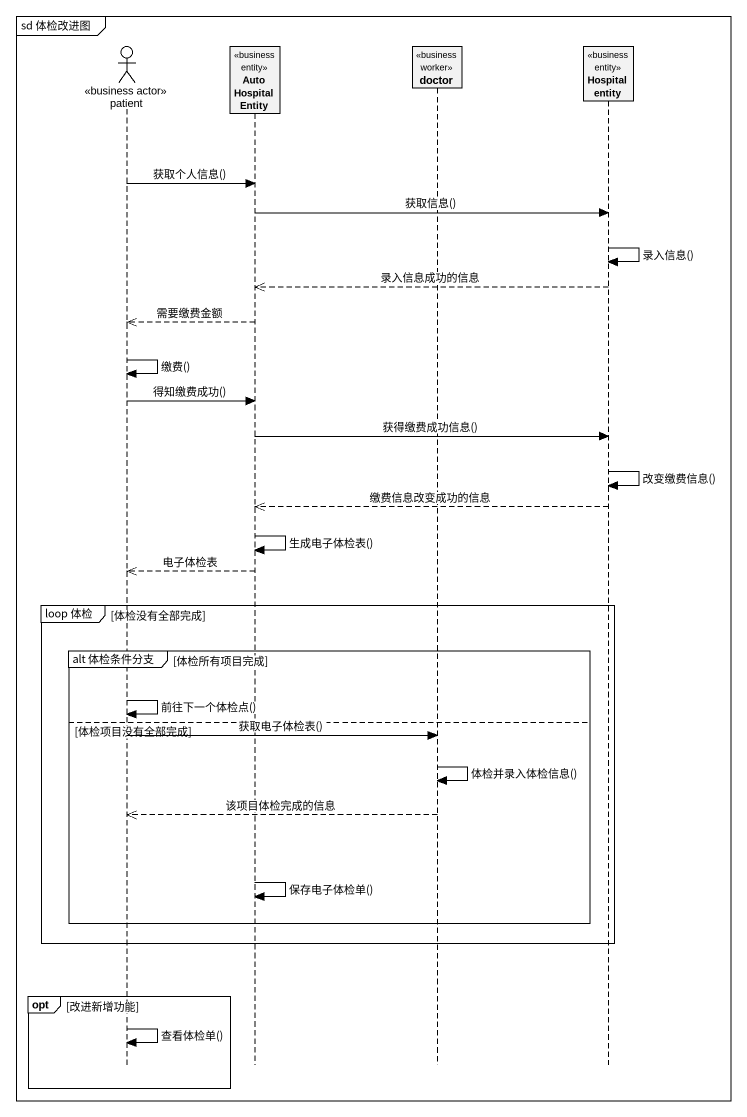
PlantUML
@startuml
mainframe sd 体检改进图
hide footbox
actor patient <<business actor>>
participant "Auto Hospital Entity" as Auto_Hospital_Entity <<business entity>>
participant doctor <<business worker>>
participant "Hospital entity" as Hospital_entity <<business entity>>

patient -> Auto_Hospital_Entity : 获取个人信息()
Auto_Hospital_Entity -> Hospital_entity : 获取信息()
Hospital_entity -> Hospital_entity : 录入信息()
Hospital_entity -->> Auto_Hospital_Entity : 录入信息成功的信息
Auto_Hospital_Entity -->> patient : 需要缴费金额
patient -> patient : 缴费()
patient -> Auto_Hospital_Entity : 得知缴费成功()
Auto_Hospital_Entity -> Hospital_entity : 获得缴费成功信息()
Hospital_entity -> Hospital_entity : 改变缴费信息()
Hospital_entity -->> Auto_Hospital_Entity : 缴费信息改变成功的信息
Auto_Hospital_Entity -> Auto_Hospital_Entity : 生成电子体检表()
Auto_Hospital_Entity -->> patient : 电子体检表
group loop 体检 [体检没有全部完成]
  group alt 体检条件分支 [体检所有项目完成]
    patient -> patient : 前往下一个体检点()
  else 体检项目没有全部完成
    patient -> doctor : 获取电子体检表()
    doctor -> doctor : 体检并录入体检信息()
    doctor -->> patient : 该项目体检完成的信息
    Auto_Hospital_Entity -> Auto_Hospital_Entity : 保存电子体检单()
  end
end
opt 改进新增功能
  patient -> patient : 查看体检单()
end
@enduml
